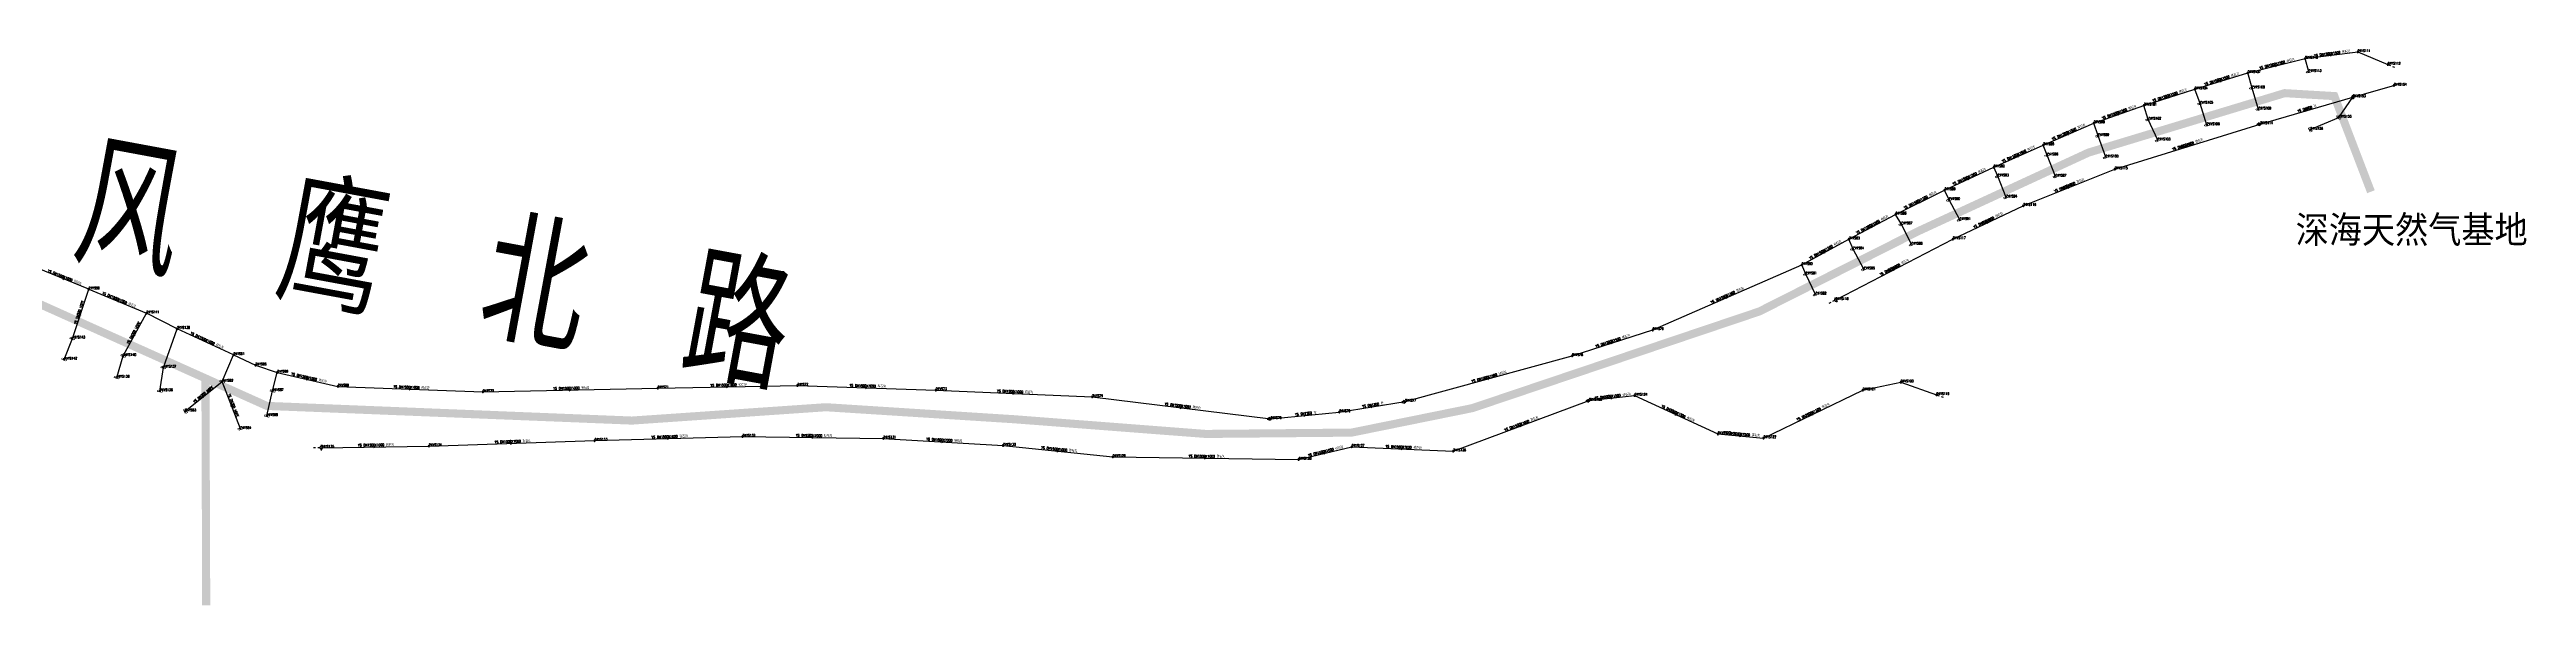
# Model space of a CAD drawing. Extents: x 78813 to 99477, y 2421021 to 2448125.
# Drawn here: x 90594 to 91512, y 2422050 to 2422258 of the extents above; entities that cross this region are included whole.
import ezdxf
from ezdxf.enums import TextEntityAlignment as Align

# ---------------------------------------------------------------- set-up
doc = ezdxf.new("R2010")
doc.units = 0
doc.set_wipeout_variables(frame=1)
doc.layers.get('0').update_dxf_attribs({"linetype": 'CONTINUOUS'})
doc.layers.add('DX_YS', color=42, linetype='CONTINUOUS')
doc.layers.add('道路', color=5, linetype='CONTINUOUS')
doc.layers.add('YSLINE', color=7, linetype='CONTINUOUS', true_color=0xcc9900)
doc.layers.add('道路名称', color=7, linetype='CONTINUOUS', lineweight=0)
doc.styles.add('CcNameZT', font='txt.SHX', dxfattribs={"width": 0.8, "bigfont": 'HZTXT.SHX'})
doc.styles.add('PointNameZT', font='txt.SHX', dxfattribs={"width": 0.8, "bigfont": 'HZTXT.SHX'})
doc.styles.add('宋体0.7', font='', dxfattribs={"width": 0.7})
doc.styles.add('黑体', font='')
doc.styles.get('宋体0.7').set_extended_font_data('SimSun')
doc.styles.get('黑体').set_extended_font_data('SimHei')

# ---------------------------------------------------------------- blocks, each defined once
blk = doc.blocks.new('PS雨篦')
blk.add_lwpolyline([(-1.5, 0.5), (0, 0.5), (1.5, 0.5), (1.5, -0.5), (0, -0.5), (-1.5, -0.5)], close=True)
blk.add_wipeout([(-1.5, 0.5), (0, 0.5), (1.5, 0.5), (1.5, -0.5), (0, -0.5), (-1.5, -0.5)])
for p, q in [((-0.5, -0.5), (-0.5, 0.5)), ((0.5, -0.5), (0.5, 0.5))]:
    blk.add_line(p, q)
blk = doc.blocks.new('PS管线点')
blk.add_wipeout([(0.5, 0), (0.5, 0), (0.5, 0.1), (0.5, 0.1), (0.5, 0.1), (0.5, 0.2), (0.5, 0.2), (0.4, 0.2), (0.4, 0.3), (0.4, 0.3), (0.4, 0.3), (0.4, 0.3), (0.3, 0.4), (0.3, 0.4), (0.3, 0.4), (0.2, 0.4), (0.2, 0.4), (0.2, 0.5), (0.2, 0.5), (0.1, 0.5), (0.1, 0.5), (0.1, 0.5), (0, 0.5), (0, 0.5), (-0.1, 0.5), (-0.1, 0.5), (-0.1, 0.5), (-0.2, 0.5), (-0.2, 0.5), (-0.2, 0.4), (-0.3, 0.4), (-0.3, 0.4), (-0.3, 0.4), (-0.3, 0.4), (-0.4, 0.3), (-0.4, 0.3), (-0.4, 0.3), (-0.4, 0.3), (-0.4, 0.2), (-0.5, 0.2), (-0.5, 0.2), (-0.5, 0.1), (-0.5, 0.1), (-0.5, 0.1), (-0.5, 0), (-0.5, 0), (-0.5, 0), (-0.5, -0.1), (-0.5, -0.1), (-0.5, -0.1), (-0.5, -0.2), (-0.5, -0.2), (-0.4, -0.2), (-0.4, -0.3), (-0.4, -0.3), (-0.4, -0.3), (-0.4, -0.3), (-0.3, -0.4), (-0.3, -0.4), (-0.3, -0.4), (-0.3, -0.4), (-0.2, -0.4), (-0.2, -0.5), (-0.2, -0.5), (-0.1, -0.5), (-0.1, -0.5), (-0.1, -0.5), (0, -0.5), (0, -0.5), (0.1, -0.5), (0.1, -0.5), (0.1, -0.5), (0.2, -0.5), (0.2, -0.5), (0.2, -0.4), (0.2, -0.4), (0.3, -0.4), (0.3, -0.4), (0.3, -0.4), (0.4, -0.3), (0.4, -0.3), (0.4, -0.3), (0.4, -0.3), (0.4, -0.2), (0.5, -0.2), (0.5, -0.2), (0.5, -0.1), (0.5, -0.1), (0.5, -0.1)])
blk.add_lwpolyline([(0.5, 0), (0.5, 0), (0.5, 0.1), (0.5, 0.1), (0.5, 0.1), (0.5, 0.2), (0.5, 0.2), (0.4, 0.2), (0.4, 0.3), (0.4, 0.3), (0.4, 0.3), (0.4, 0.3), (0.3, 0.4), (0.3, 0.4), (0.3, 0.4), (0.2, 0.4), (0.2, 0.4), (0.2, 0.5), (0.2, 0.5), (0.1, 0.5), (0.1, 0.5), (0.1, 0.5), (0, 0.5), (0, 0.5), (-0.1, 0.5), (-0.1, 0.5), (-0.1, 0.5), (-0.2, 0.5), (-0.2, 0.5), (-0.2, 0.4), (-0.3, 0.4), (-0.3, 0.4), (-0.3, 0.4), (-0.3, 0.4), (-0.4, 0.3), (-0.4, 0.3), (-0.4, 0.3), (-0.4, 0.3), (-0.4, 0.2), (-0.5, 0.2), (-0.5, 0.2), (-0.5, 0.1), (-0.5, 0.1), (-0.5, 0.1), (-0.5, 0), (-0.5, 0), (-0.5, 0), (-0.5, -0.1), (-0.5, -0.1), (-0.5, -0.1), (-0.5, -0.2), (-0.5, -0.2), (-0.4, -0.2), (-0.4, -0.3), (-0.4, -0.3), (-0.4, -0.3), (-0.4, -0.3), (-0.3, -0.4), (-0.3, -0.4), (-0.3, -0.4), (-0.3, -0.4), (-0.2, -0.4), (-0.2, -0.5), (-0.2, -0.5), (-0.1, -0.5), (-0.1, -0.5), (-0.1, -0.5), (0, -0.5), (0, -0.5), (0.1, -0.5), (0.1, -0.5), (0.1, -0.5), (0.2, -0.5), (0.2, -0.5), (0.2, -0.4), (0.2, -0.4), (0.3, -0.4), (0.3, -0.4), (0.3, -0.4), (0.4, -0.3), (0.4, -0.3), (0.4, -0.3), (0.4, -0.3), (0.4, -0.2), (0.5, -0.2), (0.5, -0.2), (0.5, -0.1), (0.5, -0.1), (0.5, -0.1), (0.5, 0)], close=True)
blk = doc.blocks.new('GC546')
at = {"color": 0}
for p in [(0.866, 0.5), (0.866, -0.5)]:
    blk.add_line(p, (0, 0), dxfattribs=at)
blk = doc.blocks.new('PS变径')
blk.add_wipeout([(0.5, 0), (0.5, 0), (0.5, 0.1), (0.5, 0.1), (0.5, 0.1), (0.5, 0.2), (0.5, 0.2), (0.4, 0.2), (0.4, 0.3), (0.4, 0.3), (0.4, 0.3), (0.4, 0.3), (0.3, 0.4), (0.3, 0.4), (0.3, 0.4), (0.2, 0.4), (0.2, 0.4), (0.2, 0.5), (0.2, 0.5), (0.1, 0.5), (0.1, 0.5), (0.1, 0.5), (0, 0.5), (0, 0.5), (-0.1, 0.5), (-0.1, 0.5), (-0.1, 0.5), (-0.2, 0.5), (-0.2, 0.5), (-0.2, 0.4), (-0.3, 0.4), (-0.3, 0.4), (-0.3, 0.4), (-0.3, 0.4), (-0.4, 0.3), (-0.4, 0.3), (-0.4, 0.3), (-0.4, 0.3), (-0.4, 0.2), (-0.5, 0.2), (-0.5, 0.2), (-0.5, 0.1), (-0.5, 0.1), (-0.5, 0.1), (-0.5, 0), (-0.5, 0), (-0.5, 0), (-0.5, -0.1), (-0.5, -0.1), (-0.5, -0.1), (-0.5, -0.2), (-0.5, -0.2), (-0.4, -0.2), (-0.4, -0.3), (-0.4, -0.3), (-0.4, -0.3), (-0.4, -0.3), (-0.3, -0.4), (-0.3, -0.4), (-0.3, -0.4), (-0.3, -0.4), (-0.2, -0.4), (-0.2, -0.5), (-0.2, -0.5), (-0.1, -0.5), (-0.1, -0.5), (-0.1, -0.5), (0, -0.5), (0, -0.5), (0.1, -0.5), (0.1, -0.5), (0.1, -0.5), (0.2, -0.5), (0.2, -0.5), (0.2, -0.4), (0.2, -0.4), (0.3, -0.4), (0.3, -0.4), (0.3, -0.4), (0.4, -0.3), (0.4, -0.3), (0.4, -0.3), (0.4, -0.3), (0.4, -0.2), (0.5, -0.2), (0.5, -0.2), (0.5, -0.1), (0.5, -0.1), (0.5, -0.1)])
blk.add_wipeout([(0.5, -1), (2.5, 0), (0.5, 1)])
for points in [[(0.5, 0), (0.5, 0), (0.5, 0.1), (0.5, 0.1), (0.5, 0.1), (0.5, 0.2), (0.5, 0.2), (0.4, 0.2), (0.4, 0.3), (0.4, 0.3), (0.4, 0.3), (0.4, 0.3), (0.3, 0.4), (0.3, 0.4), (0.3, 0.4), (0.2, 0.4), (0.2, 0.4), (0.2, 0.5), (0.2, 0.5), (0.1, 0.5), (0.1, 0.5), (0.1, 0.5), (0, 0.5), (0, 0.5), (-0.1, 0.5), (-0.1, 0.5), (-0.1, 0.5), (-0.2, 0.5), (-0.2, 0.5), (-0.2, 0.4), (-0.3, 0.4), (-0.3, 0.4), (-0.3, 0.4), (-0.3, 0.4), (-0.4, 0.3), (-0.4, 0.3), (-0.4, 0.3), (-0.4, 0.3), (-0.4, 0.2), (-0.5, 0.2), (-0.5, 0.2), (-0.5, 0.1), (-0.5, 0.1), (-0.5, 0.1), (-0.5, 0), (-0.5, 0), (-0.5, 0), (-0.5, -0.1), (-0.5, -0.1), (-0.5, -0.1), (-0.5, -0.2), (-0.5, -0.2), (-0.4, -0.2), (-0.4, -0.3), (-0.4, -0.3), (-0.4, -0.3), (-0.4, -0.3), (-0.3, -0.4), (-0.3, -0.4), (-0.3, -0.4), (-0.3, -0.4), (-0.2, -0.4), (-0.2, -0.5), (-0.2, -0.5), (-0.1, -0.5), (-0.1, -0.5), (-0.1, -0.5), (0, -0.5), (0, -0.5), (0.1, -0.5), (0.1, -0.5), (0.1, -0.5), (0.2, -0.5), (0.2, -0.5), (0.2, -0.4), (0.2, -0.4), (0.3, -0.4), (0.3, -0.4), (0.3, -0.4), (0.4, -0.3), (0.4, -0.3), (0.4, -0.3), (0.4, -0.3), (0.4, -0.2), (0.5, -0.2), (0.5, -0.2), (0.5, -0.1), (0.5, -0.1), (0.5, -0.1), (0.5, 0)], [(0.5, -1), (2.5, 0), (0.5, 1)]]:
    blk.add_lwpolyline(points, close=True)
blk = doc.blocks.new('PS非普查')
blk.add_lwpolyline([(3.7, 0), (5.3, 0)])
blk.add_wipeout([(0.5, 0), (0.5, 0), (0.5, 0.1), (0.5, 0.1), (0.5, 0.1), (0.5, 0.2), (0.5, 0.2), (0.4, 0.2), (0.4, 0.3), (0.4, 0.3), (0.4, 0.3), (0.4, 0.3), (0.3, 0.4), (0.3, 0.4), (0.3, 0.4), (0.2, 0.4), (0.2, 0.4), (0.2, 0.5), (0.2, 0.5), (0.1, 0.5), (0.1, 0.5), (0.1, 0.5), (0, 0.5), (0, 0.5), (-0.1, 0.5), (-0.1, 0.5), (-0.1, 0.5), (-0.2, 0.5), (-0.2, 0.5), (-0.2, 0.4), (-0.3, 0.4), (-0.3, 0.4), (-0.3, 0.4), (-0.3, 0.4), (-0.4, 0.3), (-0.4, 0.3), (-0.4, 0.3), (-0.4, 0.3), (-0.4, 0.2), (-0.5, 0.2), (-0.5, 0.2), (-0.5, 0.1), (-0.5, 0.1), (-0.5, 0.1), (-0.5, 0), (-0.5, 0), (-0.5, 0), (-0.5, -0.1), (-0.5, -0.1), (-0.5, -0.1), (-0.5, -0.2), (-0.5, -0.2), (-0.4, -0.2), (-0.4, -0.3), (-0.4, -0.3), (-0.4, -0.3), (-0.4, -0.3), (-0.3, -0.4), (-0.3, -0.4), (-0.3, -0.4), (-0.3, -0.4), (-0.2, -0.4), (-0.2, -0.5), (-0.2, -0.5), (-0.1, -0.5), (-0.1, -0.5), (-0.1, -0.5), (0, -0.5), (0, -0.5), (0.1, -0.5), (0.1, -0.5), (0.1, -0.5), (0.2, -0.5), (0.2, -0.5), (0.2, -0.4), (0.2, -0.4), (0.3, -0.4), (0.3, -0.4), (0.3, -0.4), (0.4, -0.3), (0.4, -0.3), (0.4, -0.3), (0.4, -0.3), (0.4, -0.2), (0.5, -0.2), (0.5, -0.2), (0.5, -0.1), (0.5, -0.1), (0.5, -0.1)])
blk.add_line((0.5, 0), (2.1, 0))
blk.add_lwpolyline([(0.5, 0), (0.5, 0), (0.5, 0.1), (0.5, 0.1), (0.5, 0.1), (0.5, 0.2), (0.5, 0.2), (0.4, 0.2), (0.4, 0.3), (0.4, 0.3), (0.4, 0.3), (0.4, 0.3), (0.3, 0.4), (0.3, 0.4), (0.3, 0.4), (0.2, 0.4), (0.2, 0.4), (0.2, 0.5), (0.2, 0.5), (0.1, 0.5), (0.1, 0.5), (0.1, 0.5), (0, 0.5), (0, 0.5), (-0.1, 0.5), (-0.1, 0.5), (-0.1, 0.5), (-0.2, 0.5), (-0.2, 0.5), (-0.2, 0.4), (-0.3, 0.4), (-0.3, 0.4), (-0.3, 0.4), (-0.3, 0.4), (-0.4, 0.3), (-0.4, 0.3), (-0.4, 0.3), (-0.4, 0.3), (-0.4, 0.2), (-0.5, 0.2), (-0.5, 0.2), (-0.5, 0.1), (-0.5, 0.1), (-0.5, 0.1), (-0.5, 0), (-0.5, 0), (-0.5, 0), (-0.5, -0.1), (-0.5, -0.1), (-0.5, -0.1), (-0.5, -0.2), (-0.5, -0.2), (-0.4, -0.2), (-0.4, -0.3), (-0.4, -0.3), (-0.4, -0.3), (-0.4, -0.3), (-0.3, -0.4), (-0.3, -0.4), (-0.3, -0.4), (-0.3, -0.4), (-0.2, -0.4), (-0.2, -0.5), (-0.2, -0.5), (-0.1, -0.5), (-0.1, -0.5), (-0.1, -0.5), (0, -0.5), (0, -0.5), (0.1, -0.5), (0.1, -0.5), (0.1, -0.5), (0.2, -0.5), (0.2, -0.5), (0.2, -0.4), (0.2, -0.4), (0.3, -0.4), (0.3, -0.4), (0.3, -0.4), (0.4, -0.3), (0.4, -0.3), (0.4, -0.3), (0.4, -0.3), (0.4, -0.2), (0.5, -0.2), (0.5, -0.2), (0.5, -0.1), (0.5, -0.1), (0.5, -0.1), (0.5, 0)], close=True)
blk = doc.blocks.new('PS预留口')
blk.add_lwpolyline([(4.2, 0), (5.8, 0)])
blk.add_wipeout([(1, 0), (1, 0.1), (1, 0.1), (1, 0.2), (1, 0.3), (0.9, 0.3), (0.9, 0.4), (0.9, 0.5), (0.8, 0.5), (0.8, 0.6), (0.8, 0.6), (0.7, 0.7), (0.7, 0.7), (0.6, 0.8), (0.6, 0.8), (0.5, 0.9), (0.4, 0.9), (0.4, 0.9), (0.3, 1), (0.2, 1), (0.2, 1), (0.1, 1), (0, 1), (0, 1), (-0.1, 1), (-0.2, 1), (-0.2, 1), (-0.3, 1), (-0.4, 0.9), (-0.4, 0.9), (-0.5, 0.9), (-0.6, 0.8), (-0.6, 0.8), (-0.7, 0.7), (-0.7, 0.7), (-0.8, 0.6), (-0.8, 0.6), (-0.8, 0.5), (-0.9, 0.5), (-0.9, 0.4), (-0.9, 0.3), (-1, 0.3), (-1, 0.2), (-1, 0.1), (-1, 0.1), (-1, 0), (-1, -0.1), (-1, -0.1), (-1, -0.2), (-1, -0.3), (-0.9, -0.3), (-0.9, -0.4), (-0.9, -0.5), (-0.8, -0.5), (-0.8, -0.6), (-0.8, -0.6), (-0.7, -0.7), (-0.7, -0.7), (-0.6, -0.8), (-0.6, -0.8), (-0.5, -0.9), (-0.4, -0.9), (-0.4, -0.9), (-0.3, -1), (-0.2, -1), (-0.2, -1), (-0.1, -1), (0, -1), (0, -1), (0.1, -1), (0.2, -1), (0.2, -1), (0.3, -1), (0.4, -0.9), (0.4, -0.9), (0.5, -0.9), (0.6, -0.8), (0.6, -0.8), (0.7, -0.7), (0.7, -0.7), (0.8, -0.6), (0.8, -0.6), (0.8, -0.5), (0.9, -0.5), (0.9, -0.4), (0.9, -0.3), (1, -0.3), (1, -0.2), (1, -0.1)])
blk.add_line((1, 0), (2.6, 0))
blk.add_lwpolyline([(1, 0), (1, 0.1), (1, 0.1), (1, 0.2), (1, 0.3), (0.9, 0.3), (0.9, 0.4), (0.9, 0.5), (0.8, 0.5), (0.8, 0.6), (0.8, 0.6), (0.7, 0.7), (0.7, 0.7), (0.6, 0.8), (0.6, 0.8), (0.5, 0.9), (0.4, 0.9), (0.4, 0.9), (0.3, 1), (0.2, 1), (0.2, 1), (0.1, 1), (0, 1), (0, 1), (-0.1, 1), (-0.2, 1), (-0.2, 1), (-0.3, 1), (-0.4, 0.9), (-0.4, 0.9), (-0.5, 0.9), (-0.6, 0.8), (-0.6, 0.8), (-0.7, 0.7), (-0.7, 0.7), (-0.8, 0.6), (-0.8, 0.6), (-0.8, 0.5), (-0.9, 0.5), (-0.9, 0.4), (-0.9, 0.3), (-1, 0.3), (-1, 0.2), (-1, 0.1), (-1, 0.1), (-1, 0), (-1, -0.1), (-1, -0.1), (-1, -0.2), (-1, -0.3), (-0.9, -0.3), (-0.9, -0.4), (-0.9, -0.5), (-0.8, -0.5), (-0.8, -0.6), (-0.8, -0.6), (-0.7, -0.7), (-0.7, -0.7), (-0.6, -0.8), (-0.6, -0.8), (-0.5, -0.9), (-0.4, -0.9), (-0.4, -0.9), (-0.3, -1), (-0.2, -1), (-0.2, -1), (-0.1, -1), (0, -1), (0, -1), (0.1, -1), (0.2, -1), (0.2, -1), (0.3, -1), (0.4, -0.9), (0.4, -0.9), (0.5, -0.9), (0.6, -0.8), (0.6, -0.8), (0.7, -0.7), (0.7, -0.7), (0.8, -0.6), (0.8, -0.6), (0.8, -0.5), (0.9, -0.5), (0.9, -0.4), (0.9, -0.3), (1, -0.3), (1, -0.2), (1, -0.1), (1, 0)], close=True)
for points in [[(0, 1), (0, 2)], [(0, -2), (0, -1)]]:
    blk.add_lwpolyline(points)
blk = doc.blocks.new('PS雨水井')
blk.add_lwpolyline([(1, 0), (1, 0.1), (1, 0.1), (1, 0.2), (1, 0.3), (0.9, 0.3), (0.9, 0.4), (0.9, 0.5), (0.8, 0.5), (0.8, 0.6), (0.8, 0.6), (0.7, 0.7), (0.7, 0.7), (0.6, 0.8), (0.6, 0.8), (0.5, 0.9), (0.4, 0.9), (0.4, 0.9), (0.3, 1), (0.2, 1), (0.2, 1), (0.1, 1), (0, 1), (0, 1), (-0.1, 1), (-0.2, 1), (-0.2, 1), (-0.3, 1), (-0.4, 0.9), (-0.4, 0.9), (-0.5, 0.9), (-0.6, 0.8), (-0.6, 0.8), (-0.7, 0.7), (-0.7, 0.7), (-0.8, 0.6), (-0.8, 0.6), (-0.8, 0.5), (-0.9, 0.5), (-0.9, 0.4), (-0.9, 0.3), (-1, 0.3), (-1, 0.2), (-1, 0.1), (-1, 0.1), (-1, 0), (-1, -0.1), (-1, -0.1), (-1, -0.2), (-1, -0.3), (-0.9, -0.3), (-0.9, -0.4), (-0.9, -0.5), (-0.8, -0.5), (-0.8, -0.6), (-0.8, -0.6), (-0.7, -0.7), (-0.7, -0.7), (-0.6, -0.8), (-0.6, -0.8), (-0.5, -0.9), (-0.4, -0.9), (-0.4, -0.9), (-0.3, -1), (-0.2, -1), (-0.2, -1), (-0.1, -1), (0, -1), (0, -1), (0.1, -1), (0.2, -1), (0.2, -1), (0.3, -1), (0.4, -0.9), (0.4, -0.9), (0.5, -0.9), (0.6, -0.8), (0.6, -0.8), (0.7, -0.7), (0.7, -0.7), (0.8, -0.6), (0.8, -0.6), (0.8, -0.5), (0.9, -0.5), (0.9, -0.4), (0.9, -0.3), (1, -0.3), (1, -0.2), (1, -0.1), (1, 0)], close=True)
blk.add_wipeout([(1, 0), (1, 0.1), (1, 0.1), (1, 0.2), (1, 0.3), (0.9, 0.3), (0.9, 0.4), (0.9, 0.5), (0.8, 0.5), (0.8, 0.6), (0.8, 0.6), (0.7, 0.7), (0.7, 0.7), (0.6, 0.8), (0.6, 0.8), (0.5, 0.9), (0.4, 0.9), (0.4, 0.9), (0.3, 1), (0.2, 1), (0.2, 1), (0.1, 1), (0, 1), (0, 1), (-0.1, 1), (-0.2, 1), (-0.2, 1), (-0.3, 1), (-0.4, 0.9), (-0.4, 0.9), (-0.5, 0.9), (-0.6, 0.8), (-0.6, 0.8), (-0.7, 0.7), (-0.7, 0.7), (-0.8, 0.6), (-0.8, 0.6), (-0.8, 0.5), (-0.9, 0.5), (-0.9, 0.4), (-0.9, 0.3), (-1, 0.3), (-1, 0.2), (-1, 0.1), (-1, 0.1), (-1, 0), (-1, -0.1), (-1, -0.1), (-1, -0.2), (-1, -0.3), (-0.9, -0.3), (-0.9, -0.4), (-0.9, -0.5), (-0.8, -0.5), (-0.8, -0.6), (-0.8, -0.6), (-0.7, -0.7), (-0.7, -0.7), (-0.6, -0.8), (-0.6, -0.8), (-0.5, -0.9), (-0.4, -0.9), (-0.4, -0.9), (-0.3, -1), (-0.2, -1), (-0.2, -1), (-0.1, -1), (0, -1), (0, -1), (0.1, -1), (0.2, -1), (0.2, -1), (0.3, -1), (0.4, -0.9), (0.4, -0.9), (0.5, -0.9), (0.6, -0.8), (0.6, -0.8), (0.7, -0.7), (0.7, -0.7), (0.8, -0.6), (0.8, -0.6), (0.8, -0.5), (0.9, -0.5), (0.9, -0.4), (0.9, -0.3), (1, -0.3), (1, -0.2), (1, -0.1)])
for p, q in [((-1, 0), (0, 0)), ((-0.9, 0.5), (0, 0.5)), ((0, 1), (0, 0)), ((0, 0.5), (0.9, 0.5)), ((0, 0), (0, -1)), ((0, 0), (1, 0)), ((-0.9, -0.5), (0, -0.5)), ((0, -0.5), (0.9, -0.5))]:
    blk.add_line(p, q)
blk = doc.blocks.new('测量点')
h = blk.add_hatch(color=256)
edge = h.paths.add_edge_path()
edge.add_arc((0, 0), 0.5, 0, 360)
blk.add_circle((0, 0), 0.5)

msp = doc.modelspace()

# ---------------------------------------------------------------- block references
at = {"layer": 'DX_YS'}
for p, xscale, yscale, zscale, rotation in [((91439.59, 2422255.54, 9), 0.5000000000258258, 0.5, 0.5, 187.2627332794189), ((91398.8, 2422246, 9.63), 0.5000000000130398, 0.5, 0.5, 197.1838403160473), ((91419.24, 2422251.67, 9.31), 0.5000000000399584, 0.5, 0.5, 193.9073178809706), ((91379.57, 2422239.97, 10.11), 0.4999999999870922, 0.5, 0.5, 197.6503755900382), ((91430.38, 2422235.06, 9.1), 0.4999999999941478, 0.5, 0.5, 196.1885616480253), ((91342.21, 2422226.35, 11.17), 0.4999999999535227, 0.5, 0.5, 203.526661212371), ((91360.86, 2422233.7, 10.57), 0.5000000000369861, 0.5, 0.5, 199.4329425396346), ((91323.68, 2422218.16, 11.84), 0.4999999999958579, 0.5, 0.5, 204.1722630602827), ((91386.28, 2422221.71, 10.19), 0.4999999999524999, 0.5, 0.5, 197.2594727100203), ((91305.41, 2422209.82, 12.52), 0.4999999999304761, 0.5, 0.5, 204.8746957655571), ((91287.23, 2422201.1, 13.68), 0.5000000000566609, 0.5, 0.5, 206.3628390656807), ((91269.52, 2422192, 15.03), 0.4999999999386369, 0.5, 0.5, 208.0390569081343), ((91312.41, 2422193.61, 13.6), 0.5000000000718122, 0.5, 0.5, 205.3152856936039), ((91252.13, 2422182.65, 16.54), 0.500000000093773, 0.5, 0.5, 208.4959274961494), ((90599.31, 2422172.74, 45.33), 0.5000000000549445, 0.5, 0.5, 337.8964501187239), ((91277.68, 2422176.17, 16.09), 0.5000000000768026, 0.5, 0.5, 207.4496878130953), ((90619.52, 2422164.44, 46.29), 0.5000000000301188, 0.5, 0.5, 337.4556887036634), ((91215.78, 2422165.82, 19.36), 0.5000000000664758, 0.5, 0.5, 203.6422277898488), ((90605.81, 2422159.75, 46.15), 0.5000000000284275, 0.5, 0.5, 251.7186335374158), ((90625.92, 2422152.08, 47.27), 0.5000000001898219, 0.5, 0.5, 241.5110665941208), ((91173.25, 2422148.94, 22.46), 0.5000000000001242, 0.5000000000001242, 0.5000000000001242, 197.8024305006595), ((90689.89, 2422135.43, 45.89), 0.5000000000439663, 0.5, 0.5, 167.0515165418672), ((91127.39, 2422135.67, 26.37), 0.5000000000413755, 0.5, 0.5, 195.3314501438539), ((90651.42, 2422129.13, 47.62), 0.5000000000736784, 0.5, 0.5, 218.6613379612226), ((90661.63, 2422125.87, 47.32), 0.4999999997990798, 0.5, 0.5, 290.9984015930482), ((90727.99, 2422131.81, 44.84), 0.4999999999879428, 0.5, 0.5, 177.8095716984691), ((90787.23, 2422131.48, 42.65), 0.5000000000006253, 0.5000000000006253, 0.5000000000006253, 181.2215091660797), ((90845.47, 2422132.67, 39.9), 0.4999999999974297, 0.5, 0.5, 181.1078189325682), ((90896.97, 2422132.32, 37.64), 0.5000000000041512, 0.5, 0.5, 178.1204210845477), ((90951.58, 2422130.23, 36.02), 0.5000000000036122, 0.5, 0.5, 177.5170115423988), ((91013.6, 2422124.89, 34.19), 0.5000000000249054, 0.5, 0.5, 172.9592969975891), ((91084.28, 2422125.27, 30.32), 0.4999999999678537, 0.5, 0.5, 188.9485015446292), ((91173.05, 2422128.51, 21.41), 0.5000000000216409, 0.5, 0.5, 186.3614814561869), ((91059.36, 2422122.08, 32.2), 0.5000000000184656, 0.5, 0.5, 185.7117083247664), ((91139.46, 2422118.2, 24.72), 0.4999999999662396, 0.5, 0.5, 200.4123929529541), ((91196.9, 2422122.33, 19.63), 0.4999999998984807, 0.5, 0.5, 155.2069623985609), ((91247.61, 2422122.58, 16.33), 0.4999999999768899, 0.5, 0.5, 205.7574417914325), ((90714.91, 2422110.43, 45.29), 0.4999999999954386, 0.5, 0.5, 180.8618497085988), ((90765.54, 2422111.73, 43.62), 0.5000000000000613, 0.5000000000000613, 0.5000000000000613, 181.8607559335451), ((90823.63, 2422113.5, 40.96), 0.5000000000077022, 0.5, 0.5, 181.6069014446455), ((90877.09, 2422113.92, 37.99), 0.5000000000020232, 0.5, 0.5, 179.2329811042637), ((90925.34, 2422112.26, 35.64), 0.5000000000057767, 0.5, 0.5, 176.6269533565585), ((90967.86, 2422108.85, 34.52), 0.5000000000154126, 0.5, 0.5, 174.0834271930885), ((91022.6, 2422106.24, 33.28), 0.4999999999993082, 0.5, 0.5, 179.1691899508584), ((91066.84, 2422108.11, 32.04), 0.5000000000223686, 0.5, 0.5, 193.5380497875508), ((91095.48, 2422109.65, 29.7), 0.5000000000154567, 0.5, 0.5, 177.5031749233069), ((91220.77, 2422114.45, 17.95), 0.5000000000183921, 0.5, 0.5, 174.9188206212377)]:
    msp.add_blockref('GC546', p, dxfattribs=dict(at, xscale=xscale, yscale=yscale, zscale=zscale, rotation=rotation))

# ---------------------------------------------------------------- texts
at = {"color": 1, "ltscale": 100, "style": '黑体', "width": 0.9}
msp.add_text('深海天然气基地', height=10, dxfattribs=at).set_placement((91426.35, 2422190.95), align=Align.MIDDLE_LEFT)
at = {"layer": 'DX_YS', "style": 'CcNameZT', "width": 0.8}
for s, rotation, p in [(' YS DN1500X1500 砖石沟', 13.90732, (91419.18, 2422251.91, 9.46)), (' YS DN1500X1500 砖石沟', 7.26273, (91439.56, 2422255.79, 9.15)), (' YS DN1500X1500 砖石沟', 17.18384, (91398.73, 2422246.24, 9.8)), (' YS DN1500X1500 砖石沟', 19.43294, (91360.78, 2422233.93, 10.71)), (' YS DN1500X1500 砖石沟', 17.65037, (91379.49, 2422240.21, 10.42)), (' YS DN600 砼', 16.18856, (91430.31, 2422235.3, 9.25)), (' YS DN1500X1500 砖石沟', 23.52666, (91342.11, 2422226.57, 11.63)), (' YS DN1500X1500 砖石沟', 24.17226, (91323.58, 2422218.38, 12.04)), (' YS DN800X800 砖石沟', 17.25947, (91386.2, 2422221.95, 11.14)), (' YS DN1500X1500 砖石沟', 24.87469, (91305.31, 2422210.05, 12.99)), (' YS DN800X800 砖石沟', 21.80956, (91342.32, 2422206.8, 12.62)), (' YS DN1500X1500 砖石沟', 26.36284, (91287.12, 2422201.32, 14.38)), (' YS DN1500X1500 砖石沟', 28.03906, (91269.4, 2422192.22, 15.68)), (' YS DN800X800 砖石沟', 25.31528, (91312.31, 2422193.84, 14.58)), (' YS DN1500X1500 砖石沟', 28.49593, (91252.01, 2422182.87, 17.4)), (' YS DN1500X1000 砖石沟', 337.89645, (90599.41, 2422172.97, 45.85)), (' YS DN800X800 砖石沟', 27.44969, (91277.56, 2422176.4, 17.61)), (' YS DN200 HDPE', 71.71863, (90605.57, 2422159.83, 46.46)), (' YS DN1500X1000 砖石沟', 337.45569, (90619.62, 2422164.67, 46.97)), (' YS DN1500X1500 砖石沟', 23.64223, (91215.68, 2422166.05, 21.31)), (' YS DN200 HDPE', 61.51107, (90625.7, 2422152.2, 47.17)), (' YS DN1500X1000 砖石沟', 335.17691, (90652.13, 2422149.6, 46.73)), (' YS DN1500X1500 砖石沟', 17.80243, (91173.17, 2422149.18, 23.62)), (' YS DN1500X1000 砖石沟', 347.05151, (90689.95, 2422135.67, 46.29)), (' YS DN1500X1000 砖石沟', 1.10782, (90845.46, 2422132.92, 41.09)), (' YS DN1500X1500 砖石沟', 15.33145, (91127.33, 2422135.91, 29.13)), (' YS DN300 HDPE', 38.66134, (90651.27, 2422129.32, 48.08)), (' YS DN300 HDPE', 290.9984, (90661.86, 2422125.96, 47.5)), (' YS DN1500X1000 砖石沟', 357.80957, (90728, 2422132.06, 45.48)), (' YS DN1500X1000 砖石沟', 1.22151, (90787.22, 2422131.73, 44.2)), (' YS DN1500X1000 砖石沟', 358.12041, (90896.97, 2422132.57, 38.71)), (' YS DN1500X1000 砖石沟', 357.51701, (90951.59, 2422130.48, 36.57)), (' YS DN1500X1000 砖石沟', 352.95929, (91013.63, 2422125.14, 35.48)), (' YS DN1200 砼', 8.9485, (91084.24, 2422125.52, 31.51)), (' YS DN2000X1500 砖石沟', 6.36148, (91173.03, 2422128.76, 21.78)), (' YS DN2000X1500 砖石沟', 335.20696, (91197, 2422122.55, 21.03)), (' YS DN2000X1500 砖石沟', 25.75744, (91247.5, 2422122.8, 17.67)), (' YS DN1200 砼', 5.71171, (91059.34, 2422122.33, 32.9)), (' YS DN1500X1000 砖石沟', 20.41239, (91139.37, 2422118.44, 27.67)), (' YS DN2000X1500 砖石沟', 354.91881, (91220.79, 2422114.7, 18.23)), (' YS DN1500X1000 砖石沟', 0.86185, (90714.91, 2422110.68, 45.75)), (' YS DN1500X1000 砖石沟', 1.86075, (90765.53, 2422111.98, 44.84)), (' YS DN1500X1000 砖石沟', 1.6069, (90823.62, 2422113.75, 42.4)), (' YS DN1500X1000 砖石沟', 359.23297, (90877.09, 2422114.17, 39.51)), (' YS DN1500X1000 砖石沟', 356.62695, (90925.36, 2422112.51, 36.46)), (' YS DN1500X1000 砖石沟', 354.08342, (90967.88, 2422109.09, 34.82)), (' YS DN1500X1000 砖石沟', 359.16918, (91022.6, 2422106.49, 34.23)), (' YS DN1500X1000 砖石沟', 13.53805, (91066.78, 2422108.35, 32.34)), (' YS DN1500X1000 砖石沟', 357.50317, (91095.49, 2422109.9, 31.74))]:
    msp.add_text(s, height=0.9, rotation=rotation, dxfattribs=at).set_placement(p, align=Align.CENTER)
at = {"layer": 'DX_YS', "style": 'PointNameZT', "width": 0.8}
for s, p in [('24YS110', (91429.86, 2422254.3, 9.15)), ('24YS111', (91449.32, 2422256.78, 8.84)), ('24YS107', (91408.62, 2422249.04, 9.46)), ('24YS108', (91410.18, 2422243.37, 10.14)), ('24YS113', (91431.2, 2422249.43, 10.02)), ('24YS112', (91460.47, 2422252.12, 8.83)), ('24YS154', (91462.74, 2422244.36, 8.94)), ('24YS101', (91370.16, 2422236.98, 10.42)), ('24YS104', (91388.98, 2422242.97, 9.8)), ('24YS105', (91390.99, 2422237.65, 10.51)), ('24YS109', (91412.56, 2422235.5, 10.37)), ('24YS153', (91447.56, 2422240.05, 8.95)), ('24YS98', (91351.57, 2422230.42, 10.71)), ('24YS99', (91353.19, 2422225.68, 11.6)), ('24YS102', (91371.76, 2422231.76, 11.04)), ('24YS106', (91393.48, 2422229.69, 10.53)), ('24YS114', (91413.19, 2422230.07, 9.25)), ('24YS156', (91431.75, 2422227.99, 9.83)), ('24YS155', (91442.29, 2422232.49, 9.66)), ('24YS95', (91332.85, 2422222.27, 11.63)), ('24YS96', (91334.32, 2422218.48, 12.38)), ('24YS100', (91355.97, 2422217.73, 11.75)), ('24YS103', (91375.26, 2422224.04, 11.07)), ('24YS92', (91314.51, 2422214.04, 12.04)), ('24YS93', (91316.02, 2422210.71, 13.26)), ('24YS97', (91337.38, 2422210.63, 12.37)), ('24YS115', (91359.37, 2422213.35, 11.14)), ('24YS89', (91296.31, 2422205.6, 12.99)), ('24YS90', (91297.94, 2422201.95, 14.32)), ('24YS94', (91319.15, 2422202.89, 13.23)), ('24YS116', (91325.45, 2422199.78, 12.62)), ('24YS86', (91278.15, 2422196.6, 14.38)), ('24YS87', (91280.28, 2422192.97, 15.54)), ('24YS91', (91301.9, 2422194.59, 14.29)), ('24YS83', (91260.88, 2422187.4, 15.68)), ('24YS84', (91262.38, 2422183.72, 16.83)), ('24YS88', (91284.04, 2422185.43, 15.56)), ('24YS117', (91299.37, 2422187.44, 14.58)), ('24YS80', (91243.38, 2422177.9, 17.4)), ('24YS81', (91244.88, 2422174.4, 18.14)), ('24YS85', (91266.42, 2422176.27, 16.96)), ('24YS59', (90608.82, 2422168.88, 45.61)), ('24YS82', (91248.49, 2422166.93, 18.21)), ('24YS118', (91255.98, 2422164.9, 17.61)), ('24YS141', (90630.21, 2422160, 46.97)), ('24YS138', (90641.57, 2422154.21, 46.73)), ('24YS79', (91188.18, 2422153.74, 21.31)), ('24YS142', (90599.76, 2422142.83, 47.04)), ('24YS143', (90602.79, 2422150.62, 46.46)), ('24YS140', (90621.62, 2422144.16, 47.17)), ('24YS61', (90662.48, 2422144.53, 46.68)), ('24YS78', (91158.31, 2422144.15, 23.62)), ('24YS139', (90619.19, 2422136.1, 47.45)), ('24YS137', (90636.5, 2422139.83, 47.39)), ('24YS62', (90658.28, 2422134.61, 47.19)), ('24YS65', (90670.62, 2422140.7, 46.54)), ('24YS66', (90678.64, 2422138.01, 46.29)), ('24YS72', (90871.32, 2422133.17, 38.71)), ('24YS120', (91280.09, 2422134.36, 11.37)), ('24YS136', (90635.21, 2422131.1, 47.5)), ('24YS67', (90676.95, 2422131.15, 46.86)), ('24YS69', (90701.14, 2422132.84, 45.48)), ('24YS70', (90754.84, 2422130.79, 44.2)), ('24YS71', (90819.61, 2422132.17, 41.09)), ('24YS73', (90922.61, 2422131.48, 36.57)), ('24YS74', (90980.56, 2422128.97, 35.48)), ('24YS77', (91096.47, 2422127.19, 29.13)), ('24YS125', (91164.64, 2422127.57, 21.78)), ('24YS124', (91181.47, 2422129.45, 21.03)), ('24YS121', (91266.01, 2422131.46, 14.98)), ('24YS119', (91293.3, 2422129.68, 6.88)), ('24YS63', (90644.57, 2422123.65, 48.08)), ('24YS64', (90664.99, 2422117.13, 47.5)), ('24YS68', (90674.8, 2422121.9, 47.04)), ('24YS75', (91046.65, 2422120.81, 32.9)), ('24YS76', (91072.08, 2422123.35, 31.51)), ('24YS123', (91212.33, 2422115.2, 18.23)), ('24YS135', (90694.97, 2422110.13, 45.75)), ('24YS134', (90734.85, 2422110.73, 44.84)), ('24YS133', (90796.23, 2422112.73, 42.4)), ('24YS132', (90851.02, 2422114.27, 39.51)), ('24YS131', (90903.16, 2422113.57, 36.46)), ('24YS130', (90947.52, 2422110.95, 34.82)), ('24YS129', (90988.19, 2422106.74, 34.23)), ('24YS128', (91057.01, 2422105.74, 32.34)), ('24YS127', (91076.67, 2422110.47, 31.74)), ('24YS126', (91114.28, 2422108.83, 27.67)), ('24YS122', (91229.21, 2422113.7, 17.67))]:
    msp.add_text(s, height=0.9, dxfattribs=at).set_placement(p)

# ---------------------------------------------------------------- next in the draw order: block references
at = {"layer": 'DX_YS', "xscale": 0.5, "yscale": 0.5, "zscale": 0.5}
for name, p in [('PS管线点', (91449.32, 2422256.78, 8.84)), ('PS管线点', (91408.62, 2422249.04, 9.46)), ('PS管线点', (91370.16, 2422236.98, 10.42)), ('PS管线点', (91388.98, 2422242.97, 9.8)), ('PS雨水井', (91447.56, 2422240.05, 8.95)), ('PS管线点', (91351.57, 2422230.42, 10.71)), ('PS管线点', (91332.85, 2422222.27, 11.63)), ('PS管线点', (91314.51, 2422214.04, 12.04)), ('PS管线点', (91296.31, 2422205.6, 12.99)), ('PS管线点', (91325.45, 2422199.78, 12.62)), ('PS管线点', (91278.15, 2422196.6, 14.38)), ('PS管线点', (91260.88, 2422187.4, 15.68)), ('PS管线点', (91299.37, 2422187.44, 14.58)), ('PS管线点', (91243.38, 2422177.9, 17.4)), ('PS管线点', (90608.82, 2422168.88, 45.61)), ('PS管线点', (90630.21, 2422160, 46.97)), ('PS管线点', (90641.57, 2422154.21, 46.73)), ('PS管线点', (91188.18, 2422153.74, 21.31)), ('PS管线点', (90662.48, 2422144.53, 46.68)), ('PS管线点', (91158.31, 2422144.15, 23.62)), ('PS管线点', (90670.62, 2422140.7, 46.54)), ('PS管线点', (90678.64, 2422138.01, 46.29)), ('PS管线点', (91280.09, 2422134.36, 11.37)), ('PS管线点', (90701.14, 2422132.84, 45.48)), ('PS管线点', (90754.84, 2422130.79, 44.2)), ('PS管线点', (90819.61, 2422132.17, 41.09)), ('PS管线点', (90871.32, 2422133.17, 38.71)), ('PS管线点', (90922.61, 2422131.48, 36.57)), ('PS管线点', (90980.56, 2422128.97, 35.48)), ('PS管线点', (91181.47, 2422129.45, 21.03)), ('PS管线点', (91266.01, 2422131.46, 14.98)), ('PS管线点', (91072.08, 2422123.35, 31.51)), ('PS管线点', (90734.85, 2422110.73, 44.84)), ('PS管线点', (90796.23, 2422112.73, 42.4)), ('PS管线点', (90851.02, 2422114.27, 39.51)), ('PS管线点', (90903.16, 2422113.57, 36.46)), ('PS管线点', (90947.52, 2422110.95, 34.82)), ('PS管线点', (90988.19, 2422106.74, 34.23)), ('PS管线点', (91076.67, 2422110.47, 31.74)), ('PS管线点', (91114.28, 2422108.83, 27.67)), ('PS管线点', (91212.33, 2422115.2, 18.23)), ('PS管线点', (91229.21, 2422113.7, 17.67)), ('PS管线点', (91057.01, 2422105.74, 32.34))]:
    msp.add_blockref(name, p, dxfattribs=at)
at = {"layer": 'DX_YS', "yscale": 0.5, "zscale": 0.5}
for name, p, xscale, rotation in [('PS雨篦', (91431.2, 2422249.43, 10.02), 0.499999999967856, 15.37159967348853), ('PS非普查', (91460.47, 2422252.12, 8.83), 0.4999999999389554, 337.3214628828362), ('PS非普查', (91462.74, 2422244.36, 8.94), 0.499999999977385, 15.85361018584078), ('PS雨篦', (91410.18, 2422243.37, 10.14), 0.4999999999878535, 15.33025618482057), ('PS雨篦', (91412.56, 2422235.5, 10.37), 0.5000000000093847, 16.82140989267637), ('PS雨篦', (91393.48, 2422229.69, 10.53), 0.5000000000556579, 17.42246954698507), ('PS雨篦', (91431.75, 2422227.99, 9.83), 0.499999999831395, 293.1073688660822), ('PS雨篦', (91442.29, 2422232.49, 9.66), 0.5000000000093069, 325.1154019417632), ('PS雨篦', (91355.97, 2422217.73, 11.75), 0.5000000000814682, 19.30257630160277), ('PS雨篦', (91375.26, 2422224.04, 11.07), 0.4999999999202668, 24.41765458239275), ('PS雨篦', (91337.38, 2422210.63, 12.37), 0.4999999999660579, 21.33784924308826), ('PS雨篦', (91319.15, 2422202.89, 13.23), 0.4999999999389469, 21.80519620055622), ('PS雨篦', (91301.9, 2422194.59, 14.29), 0.5000000001007244, 28.27472788541098), ('PS雨篦', (91284.04, 2422185.43, 15.56), 0.4999999999629588, 26.56200950777985), ('PS雨篦', (91266.42, 2422176.27, 16.96), 0.5000000000184367, 28.48376490425679), ('PS雨篦', (91248.49, 2422166.93, 18.21), 0.4999999999831979, 25.79892875095646), ('PS雨篦', (90599.76, 2422142.83, 47.04), 0.4999999999302365, 338.7342397608849), ('PS雨篦', (90602.79, 2422150.62, 46.46), 0.4999999999277574, 341.7186335617034), ('PS雨篦', (90621.62, 2422144.16, 47.17), 0.500000000018798, 331.5110665777931), ('PS雨篦', (90619.19, 2422136.1, 47.45), 0.4999999999434607, 343.232970987659), ('PS雨篦', (90636.5, 2422139.83, 47.39), 0.5000000000683011, 340.5785200903712), ('PS雨篦', (90658.28, 2422134.61, 47.19), 0.4999999999814045, 337.0582956909688), ('PS雨篦', (90635.21, 2422131.1, 47.5), 0.5000000000068332, 351.5749353683786), ('PS雨篦', (90676.95, 2422131.15, 46.86), 0.5000000000512919, 346.1328397131084), ('PS变径', (91096.47, 2422127.19, 29.13), 0.5000000000413755, 195.3314501438539), ('PS变径', (91164.64, 2422127.57, 21.78), 0.5000000000216409, 186.3614814561869), ('PS非普查', (91293.3, 2422129.68, 6.88), 0.5000000000073317, 340.505096766541), ('PS雨篦', (90644.57, 2422123.65, 48.08), 0.4999999998873229, 308.6613379612231), ('PS雨篦', (90664.99, 2422117.13, 47.5), 0.4999999999350734, 20.9984015638468), ('PS雨篦', (90674.8, 2422121.9, 47.04), 0.499999999975918, 346.9145272988382), ('PS变径', (91046.65, 2422120.81, 32.9), 0.5000000000184656, 185.7117083247664), ('PS预留口', (90694.97, 2422110.13, 45.75), 0.4999999999954386, 180.8618497085988)]:
    msp.add_blockref(name, p, dxfattribs=dict(at, xscale=xscale, rotation=rotation))

# ---------------------------------------------------------------- next in the draw order: linework, layer by layer
at = {"layer": 'YSLINE'}
for p, q in [((91449.32, 2422256.78, 8.84), (91460.47, 2422252.12, 8.83)), ((91388.98, 2422242.97, 9.8), (91408.62, 2422249.04, 9.46)), ((91410.18, 2422243.37, 10.14), (91408.62, 2422249.04, 10.19)), ((91447.56, 2422240.05, 8.95), (91462.74, 2422244.36, 8.94)), ((91412.56, 2422235.5, 10.37), (91410.18, 2422243.37, 10.14)), ((91442.29, 2422232.49, 9.66), (91447.56, 2422240.05, 9.6)), ((91431.75, 2422227.99, 9.83), (91442.29, 2422232.49, 9.66)), ((90621.62, 2422144.16, 47.17), (90630.21, 2422160, 47.38)), ((91158.31, 2422144.15, 23.62), (91188.18, 2422153.74, 21.31)), ((90599.76, 2422142.83, 47.04), (90602.79, 2422150.62, 46.45)), ((90619.19, 2422136.1, 47.45), (90621.62, 2422144.16, 47.17)), ((91096.47, 2422127.19, 29.13), (91158.31, 2422144.15, 23.62)), ((90635.21, 2422131.1, 47.5), (90636.5, 2422139.83, 47.39)), ((90644.57, 2422123.65, 48.08), (90658.28, 2422134.61, 47.15)), ((90664.99, 2422117.13, 47.5), (90658.28, 2422134.61, 47.14)), ((90670.62, 2422140.7, 46.54), (90678.64, 2422138.01, 46.29)), ((90676.95, 2422131.15, 46.86), (90678.64, 2422138.01, 46.6)), ((90678.64, 2422138.01, 46.29), (90701.14, 2422132.84, 45.48)), ((91266.01, 2422131.46, 14.98), (91280.09, 2422134.36, 11.37)), ((91280.09, 2422134.36, 11.37), (91293.3, 2422129.68, 6.88)), ((90674.8, 2422121.9, 47.04), (90676.95, 2422131.15, 46.86)), ((90701.14, 2422132.84, 45.48), (90754.84, 2422130.79, 44.2)), ((90754.84, 2422130.79, 44.2), (90819.61, 2422132.17, 41.09)), ((90819.61, 2422132.17, 41.09), (90871.32, 2422133.17, 38.71)), ((90871.32, 2422133.17, 38.71), (90922.61, 2422131.48, 36.57)), ((90922.61, 2422131.48, 36.57), (90980.56, 2422128.97, 35.48)), ((90980.56, 2422128.97, 35.48), (91046.65, 2422120.81, 32.9)), ((91072.08, 2422123.35, 31.51), (91096.47, 2422127.19, 29.13)), ((91114.28, 2422108.83, 27.67), (91164.64, 2422127.57, 21.78)), ((91164.64, 2422127.57, 21.78), (91181.47, 2422129.45, 21.03)), ((91181.47, 2422129.45, 21.03), (91212.33, 2422115.2, 18.23)), ((91229.21, 2422113.7, 17.67), (91266.01, 2422131.46, 14.98)), ((91046.65, 2422120.81, 32.9), (91072.08, 2422123.35, 31.51)), ((90694.97, 2422110.13, 45.75), (90734.85, 2422110.73, 44.84)), ((90734.85, 2422110.73, 44.84), (90796.23, 2422112.73, 42.4)), ((90796.23, 2422112.73, 42.4), (90851.02, 2422114.27, 39.51)), ((90851.02, 2422114.27, 39.51), (90903.16, 2422113.57, 36.46)), ((90903.16, 2422113.57, 36.46), (90947.52, 2422110.95, 34.82)), ((90947.52, 2422110.95, 34.82), (90988.19, 2422106.74, 34.23)), ((90988.19, 2422106.74, 34.23), (91057.01, 2422105.74, 32.34)), ((91057.01, 2422105.74, 32.34), (91076.67, 2422110.47, 31.74)), ((91076.67, 2422110.47, 31.74), (91114.28, 2422108.83, 27.67)), ((91212.33, 2422115.2, 18.23), (91229.21, 2422113.7, 17.67))]:
    msp.add_line(p, q, dxfattribs=at)
at = {"layer": '道路', "const_width": 3, "flags": 128}
msp.add_lwpolyline([(90652.05, 2422136.85), (90652.34, 2422051.67)], dxfattribs=at)

# ---------------------------------------------------------------- next in the draw order: block references
at = {"layer": 'DX_YS', "xscale": 0.5, "yscale": 0.5, "zscale": 0.5}
for name, p in [('PS管线点', (91429.86, 2422254.3, 9.15)), ('PS管线点', (91359.37, 2422213.35, 11.14)), ('测量点', (90608.82, 2422168.88, 46.25)), ('测量点', (90641.57, 2422154.21, 46.73)), ('测量点', (90662.48, 2422144.53, 46.87))]:
    msp.add_blockref(name, p, dxfattribs=at)
at = {"layer": 'DX_YS', "yscale": 0.5, "zscale": 0.5}
for name, p, xscale, rotation in [('PS雨篦', (91390.99, 2422237.65, 10.51), 0.5000000000749913, 20.70823274391666), ('PS雨篦', (91353.19, 2422225.68, 11.6), 0.5000000000534666, 18.90857641456829), ('PS雨篦', (91371.76, 2422231.76, 11.04), 0.5000000000575153, 17.02400802483054), ('PS变径', (91413.19, 2422230.07, 9.25), 0.4999999999941478, 196.1885616480253), ('PS雨篦', (91334.32, 2422218.48, 12.38), 0.4999999999678944, 21.10529987704144), ('PS雨篦', (91316.02, 2422210.71, 13.26), 0.5000000000901373, 24.44655054302433), ('PS雨篦', (91297.94, 2422201.95, 14.32), 0.4999999999596831, 24.04824579540908), ('GC546', (91342.41, 2422206.56, 11.88), 0.500000000060863, 201.8095644906416), ('PS雨篦', (91280.28, 2422192.97, 15.54), 0.4999999999178065, 30.39168171138521), ('PS雨篦', (91262.38, 2422183.72, 16.83), 0.49999999998043, 22.05850763786198), ('PS雨篦', (91244.88, 2422174.4, 18.14), 0.5000000000207481, 23.20056508014297), ('PS预留口', (91255.98, 2422164.9, 17.61), 0.5000000000768026, 207.4496878130953)]:
    msp.add_blockref(name, p, dxfattribs=dict(at, xscale=xscale, rotation=rotation))

# ---------------------------------------------------------------- next in the draw order: linework, layer by layer
at = {"layer": 'YSLINE'}
for p, q in [((91408.62, 2422249.04, 9.46), (91429.86, 2422254.3, 9.15)), ((91429.86, 2422254.3, 9.15), (91449.32, 2422256.78, 8.84)), ((91431.2, 2422249.43, 10.02), (91429.86, 2422254.3, 9.65)), ((91351.57, 2422230.42, 10.71), (91370.16, 2422236.98, 10.42)), ((91370.16, 2422236.98, 10.42), (91388.98, 2422242.97, 9.8)), ((91371.76, 2422231.76, 11.04), (91370.16, 2422236.98, 10.91)), ((91390.99, 2422237.65, 10.51), (91388.98, 2422242.97, 10.43)), ((91393.48, 2422229.69, 10.53), (91390.99, 2422237.65, 10.51)), ((91413.19, 2422230.07, 9.25), (91447.56, 2422240.05, 8.95)), ((91332.85, 2422222.27, 11.63), (91351.57, 2422230.42, 10.71)), ((91353.19, 2422225.68, 11.6), (91351.57, 2422230.42, 11.26)), ((91359.37, 2422213.35, 11.14), (91413.19, 2422230.07, 9.25)), ((91375.26, 2422224.04, 11.07), (91371.76, 2422231.76, 11.04)), ((91314.51, 2422214.04, 12.04), (91332.85, 2422222.27, 11.63)), ((91334.32, 2422218.48, 12.38), (91332.85, 2422222.27, 12.12)), ((91337.38, 2422210.63, 12.37), (91334.32, 2422218.48, 12.33)), ((91355.97, 2422217.73, 11.75), (91353.19, 2422225.68, 11.6)), ((91296.31, 2422205.6, 12.99), (91314.51, 2422214.04, 12.04)), ((91316.02, 2422210.71, 13.26), (91314.51, 2422214.04, 12.83)), ((91319.15, 2422202.89, 13.23), (91316.02, 2422210.71, 13.26)), ((91325.45, 2422199.78, 12.62), (91359.37, 2422213.35, 11.14)), ((91278.15, 2422196.6, 14.38), (91296.31, 2422205.6, 12.99)), ((91297.94, 2422201.95, 14.32), (91296.31, 2422205.6, 13.84)), ((91301.9, 2422194.59, 14.29), (91297.94, 2422201.95, 14.32)), ((91299.37, 2422187.44, 14.58), (91325.45, 2422199.78, 12.62)), ((91260.88, 2422187.4, 15.68), (91278.15, 2422196.6, 14.38)), ((91280.28, 2422192.97, 15.54), (91278.15, 2422196.6, 15.38)), ((91284.04, 2422185.43, 15.56), (91280.28, 2422192.97, 15.49)), ((91243.38, 2422177.9, 17.4), (91260.88, 2422187.4, 15.68)), ((91255.98, 2422164.9, 17.61), (91299.37, 2422187.44, 14.58)), ((91262.38, 2422183.72, 16.83), (91260.88, 2422187.4, 16.77)), ((91266.42, 2422176.27, 16.96), (91262.38, 2422183.72, 16.9)), ((91188.18, 2422153.74, 21.31), (91243.38, 2422177.9, 17.4)), ((91244.88, 2422174.4, 18.14), (91243.38, 2422177.9, 17.97)), ((91248.49, 2422166.93, 18.21), (91244.88, 2422174.4, 18.14))]:
    msp.add_line(p, q, dxfattribs=at)

# ---------------------------------------------------------------- next in the draw order: block references
at = {"layer": 'DX_YS', "xscale": 0.5, "yscale": 0.5, "zscale": 0.5}
for p in [(90608.82, 2422168.88, 46.25), (90641.57, 2422154.21, 46.73), (90662.48, 2422144.53, 46.87)]:
    msp.add_blockref('PS管线点', p, dxfattribs=at)

# ---------------------------------------------------------------- next in the draw order: linework, layer by layer
at = {"layer": 'YSLINE'}
for p, q in [((90608.82, 2422168.88, 45.85), (90589.8, 2422176.61, 44.82)), ((90602.79, 2422150.62, 46.46), (90608.82, 2422168.88, 46.25)), ((90608.82, 2422168.88, 45.61), (90630.21, 2422160, 46.97)), ((90641.57, 2422154.21, 46.73), (90630.21, 2422160, 46.97)), ((90636.5, 2422139.83, 47.39), (90641.57, 2422154.21, 47.02)), ((90662.48, 2422144.53, 46.77), (90641.57, 2422154.21, 46.73)), ((90658.28, 2422134.61, 47.19), (90662.48, 2422144.53, 46.87)), ((90662.48, 2422144.53, 46.68), (90670.62, 2422140.7, 46.54))]:
    msp.add_line(p, q, dxfattribs=at)
at = {"layer": '道路', "const_width": 3, "flags": 128}
msp.add_lwpolyline([(90549.68, 2422181.76), (90674.78, 2422125.61), (90810.04, 2422120.17), (90881.89, 2422125.12), (90951.74, 2422120.66), (91022.6, 2422115.22), (91076.6, 2422115.71), (91121.41, 2422124.8), (91227.68, 2422160.61), (91286.38, 2422190.28), (91349.58, 2422219.47), (91422.26, 2422241.51), (91440.66, 2422240.42), (91440.66, 2422240.42), (91454.23, 2422204.98), (91454.23, 2422204.98), (91454.23, 2422204.98)], dxfattribs=at)

# ---------------------------------------------------------------- next in the draw order: texts
at = {"layer": '道路名称', "style": '宋体0.7', "width": 0.7}
msp.add_text('风  鹰  北  路', height=40, rotation=349.50368, dxfattribs=at).set_placement((90602.16, 2422183.47))

doc.saveas('drawing.dxf')
